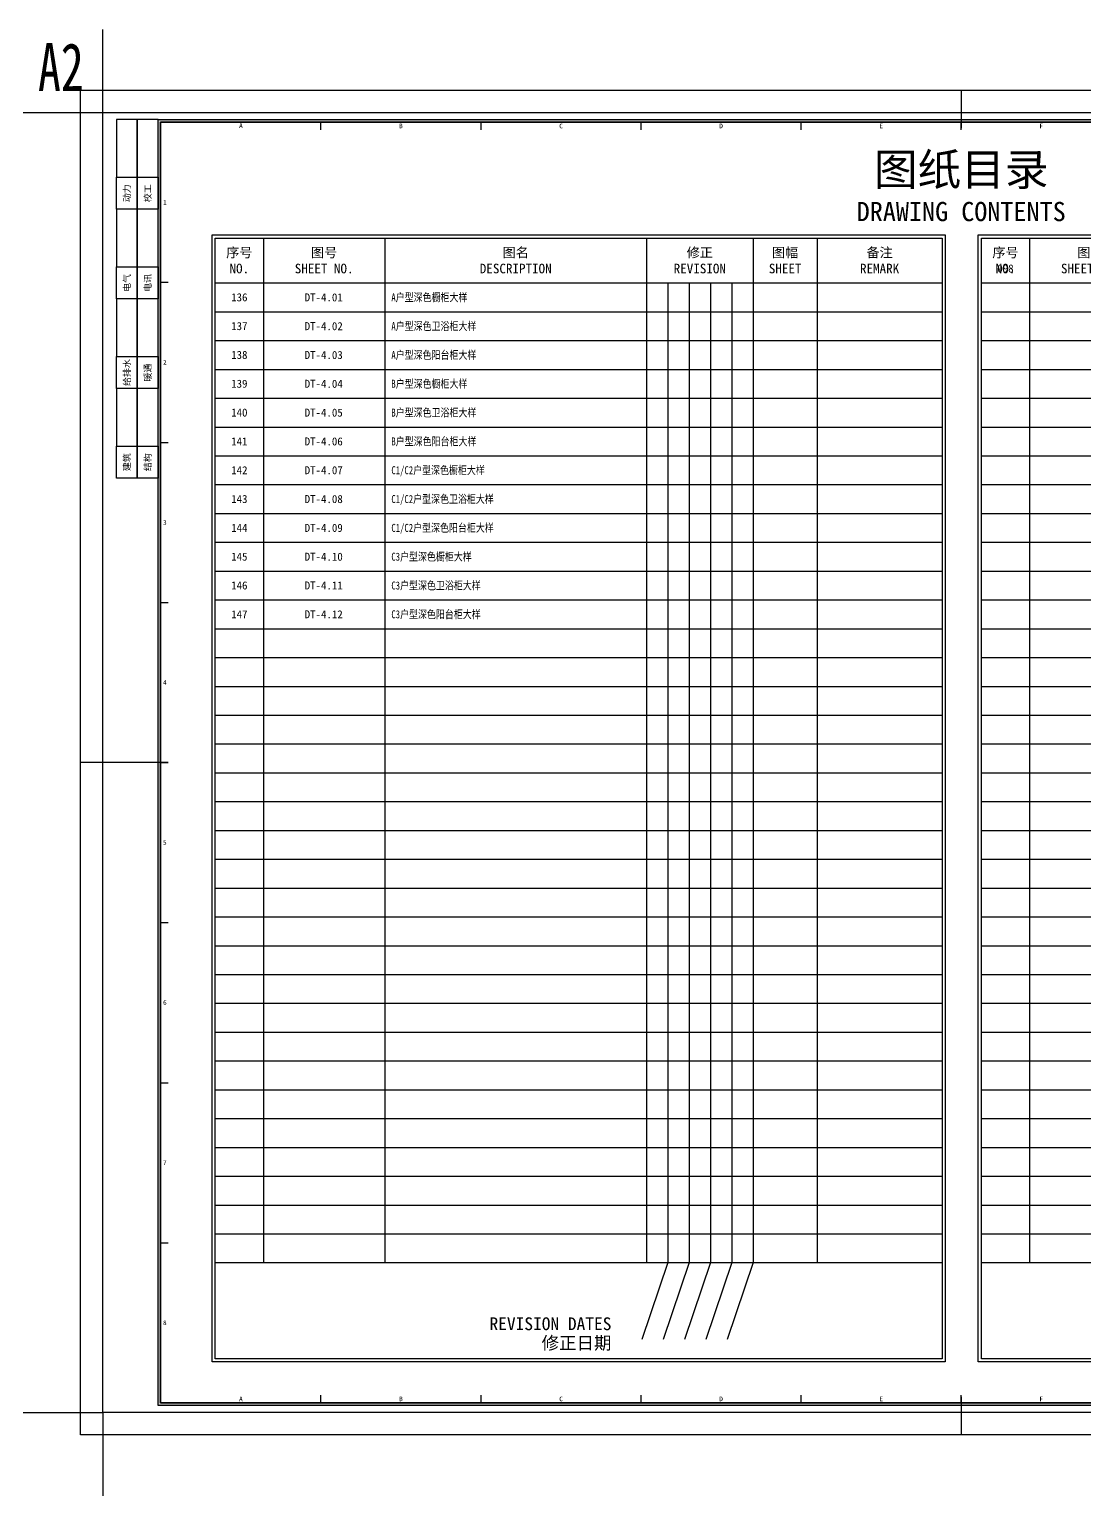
# Paper-space layout '布局1' of a CAD drawing. Header units: millimetres. Extents: x 36 to 2614, y 255 to 718.
# Drawn here: x 1984.5 to 2314.2, y 254.6 to 712.6 of the extents above; entities that cross this region are included whole.
import ezdxf
from ezdxf.enums import TextEntityAlignment as Align

# ---------------------------------------------------------------- set-up
doc = ezdxf.new("R2010")
doc.units = ezdxf.units.MM
doc.layers.add('DEFPOINTS(视图框)', color=250, linetype='Continuous', plot=False)
doc.layers.add('W-图框', color=251, linetype='Continuous')
doc.layers.add('W-文字', color=35, linetype='Continuous')
doc.styles.add('A2图框$0$WMF-黑体0', font='SIMHEI.TTF')
doc.styles.add('A2图框$0$ZZ', font='SIMHEI.TTF')
doc.styles.add('WORD-1', font='SIMFANG.TTF', dxfattribs={"width": 0.7})
doc.styles.add('WORD-2', font='SIMHEI.TTF')
doc.styles.add('WORD-3', font='SimSun.ttf')

# ---------------------------------------------------------------- blocks, each defined once
blk = doc.blocks.new('材料表')
at = {"layer": 'W-图框', "color": 146, "ltscale": 20}
for p, q in [((16.33, 365), (16.33, 45)), ((54.33, 365), (54.33, 45)), ((136, 365), (136, 45)), ((169.33, 365), (169.33, 45)), ((189.33, 365), (189.33, 45)), ((1.33, 351), (228.33, 351)), ((1.33, 45), (228.33, 45))]:
    blk.add_line(p, q, dxfattribs=at)
at = {"layer": 'W-图框', "linetype": 'ByBlock'}
for p, q in [((142.67, 351), (142.67, 45)), ((149.33, 351), (149.33, 45)), ((156, 351), (156, 45)), ((162.67, 351), (162.67, 45)), ((1.33, 342), (228.33, 342)), ((1.33, 333), (228.33, 333)), ((1.33, 324), (228.33, 324)), ((1.33, 315), (228.33, 315)), ((1.33, 306), (228.33, 306)), ((1.33, 297), (228.33, 297)), ((1.33, 288), (228.33, 288)), ((1.33, 279), (228.33, 279)), ((1.33, 270), (228.33, 270)), ((1.33, 261), (228.33, 261)), ((1.33, 252), (228.33, 252)), ((1.33, 243), (228.33, 243)), ((1.33, 234), (228.33, 234)), ((1.33, 225), (228.33, 225)), ((1.33, 216), (228.33, 216)), ((1.33, 207), (228.33, 207)), ((1.33, 198), (228.33, 198)), ((1.33, 189), (228.33, 189)), ((1.33, 180), (228.33, 180)), ((1.33, 171), (228.33, 171)), ((1.33, 162), (228.33, 162)), ((1.33, 153), (228.33, 153)), ((1.33, 144), (228.33, 144)), ((1.33, 135), (228.33, 135)), ((1.33, 126), (228.33, 126)), ((1.33, 117), (228.33, 117)), ((1.33, 108), (228.33, 108)), ((1.33, 99), (228.33, 99)), ((1.33, 90), (228.33, 90)), ((1.33, 81), (228.33, 81)), ((1.33, 72), (228.33, 72)), ((1.33, 63), (228.33, 63)), ((1.33, 54), (228.33, 54)), ((142.67, 45), (134.53, 20.96)), ((149.33, 45), (141.2, 20.96)), ((156, 45), (147.87, 20.96)), ((162.67, 45), (154.53, 20.96)), ((169.33, 45), (161.2, 20.96))]:
    blk.add_line(p, q, dxfattribs=at)
at = {"layer": 'W-图框', "color": 44, "ltscale": 20}
blk.add_lwpolyline([(0.33, 366), (229.33, 366), (229.33, 14), (0.33, 14)], close=True, dxfattribs=at)
at = {"layer": 'W-图框', "color": 146, "ltscale": 20}
blk.add_lwpolyline([(1.33, 365), (228.33, 365), (228.33, 15), (1.33, 15)], close=True, dxfattribs=at)
at = {"layer": 'W-文字', "color": 2, "lineweight": 0, "ltscale": 1000, "style": 'WORD-2'}
for s, p in [('序号', (8.83, 359)), ('图号', (35.33, 359)), ('图名', (95.17, 359)), ('修正', (152.67, 359)), ('图幅', (179.33, 359)), ('备注', (208.83, 359)), ('NO.', (8.83, 354)), ('SHEET NO.', (35.33, 354)), ('DESCRIPTION', (95.17, 354)), ('REVISION', (152.67, 354)), ('SHEET', (179.33, 354)), ('REMARK', (208.83, 354))]:
    blk.add_text(s, height=3, dxfattribs=at).set_placement(p, align=Align.CENTER)
for s, p in [('REVISION DATES', (125.07, 23.91)), ('修正日期', (125.07, 17.91))]:
    blk.add_text(s, height=4, dxfattribs=at).set_placement(p, align=Align.RIGHT)
blk = doc.blocks.new('A2 图框')
at = {"layer": 'W-图框', "ltscale": 0.5}
h = blk.add_hatch(color=161, dxfattribs=at)
h.paths.add_polyline_path([(-562, 403), (-3, 403), (-3, 3), (-562, 3)], flags=16)
h.paths.add_polyline_path([(-562.8, 403.8), (-2.2, 403.8), (-2.2, 2.2), (-562.8, 2.2)])
at = {"layer": 'W-图框', "color": 7}
for p, q in [((-311.9, 413), (-311.9, 401.1)), ((-511.9, 400.6), (-511.9, 403)), ((-461.9, 400.6), (-461.9, 403)), ((-411.9, 400.6), (-411.9, 403)), ((-361.9, 400.6), (-361.9, 403)), ((-311.9, 400.6), (-311.9, 403)), ((-562, 353), (-559.6, 353)), ((-562, 303), (-559.6, 303)), ((-562, 253), (-559.6, 253)), ((-559.6, 203), (-587, 203)), ((-562, 203), (-559.6, 203)), ((-562, 153), (-559.6, 153)), ((-562, 103), (-559.6, 103)), ((-562, 53), (-559.6, 53)), ((-511.9, 3), (-511.9, 5.4)), ((-461.9, 3), (-461.9, 5.4)), ((-411.9, 3), (-411.9, 5.4)), ((-361.9, 3), (-361.9, 5.4)), ((-311.9, 3), (-311.9, 5.4)), ((-311.9, 4.9), (-311.9, -7))]:
    blk.add_line(p, q, dxfattribs=at)
at = {"layer": 'W-图框', "color": 1, "ltscale": 0.01}
for points in [[(-606, 406), (-580, 406), (-580, 432)], [(-606, 0), (-580, 0), (-580, -26)]]:
    blk.add_lwpolyline(points, dxfattribs=at)
at = {"layer": 'W-图框', "color": 251, "ltscale": 0.01}
for points in [[(-587, 413), (7, 413), (7, -7), (-587, -7)], [(-580, 406), (0, 406), (0, 0), (-580, 0)]]:
    blk.add_lwpolyline(points, close=True, dxfattribs=at)
at = {"layer": 'W-图框', "color": 161, "linetype": 'ByBlock'}
for points in [[(-575.8, 403.8), (-575.8, 385.8), (-569.3, 385.8), (-569.3, 403.8)], [(-569.3, 403.8), (-569.3, 385.8), (-562.8, 385.8), (-562.8, 403.8)], [(-562, 403), (-562, 3), (-61, 3), (-61, 403)], [(-575.8, 375.8), (-575.8, 385.8), (-569.3, 385.8), (-569.3, 375.8)], [(-569.3, 375.8), (-569.3, 385.8), (-562.8, 385.8), (-562.8, 375.8)], [(-575.8, 375.8), (-575.8, 357.8), (-569.3, 357.8), (-569.3, 375.8)], [(-569.3, 375.8), (-569.3, 357.8), (-562.8, 357.8), (-562.8, 375.8)], [(-575.8, 347.8), (-575.8, 357.8), (-569.3, 357.8), (-569.3, 347.8)], [(-569.3, 347.8), (-569.3, 357.8), (-562.8, 357.8), (-562.8, 347.8)], [(-575.8, 347.8), (-575.8, 329.8), (-569.3, 329.8), (-569.3, 347.8)], [(-569.3, 347.8), (-569.3, 329.8), (-562.8, 329.8), (-562.8, 347.8)], [(-575.8, 319.8), (-575.8, 329.8), (-569.3, 329.8), (-569.3, 319.8)], [(-569.3, 319.8), (-569.3, 329.8), (-562.8, 329.8), (-562.8, 319.8)], [(-575.8, 319.8), (-575.8, 301.8), (-569.3, 301.8), (-569.3, 319.8)], [(-569.3, 319.8), (-569.3, 301.8), (-562.8, 301.8), (-562.8, 319.8)], [(-575.8, 291.8), (-575.8, 301.8), (-569.3, 301.8), (-569.3, 291.8)], [(-569.3, 291.8), (-569.3, 301.8), (-562.8, 301.8), (-562.8, 291.8)]]:
    blk.add_lwpolyline(points, close=True, dxfattribs=at)
at = {"layer": 'W-图框', "color": 161, "ltscale": 0.5}
for points in [[(-562.8, 403.8), (-2.2, 403.8), (-2.2, 2.2), (-562.8, 2.2)], [(-562, 403), (-3, 403), (-3, 3), (-562, 3)]]:
    blk.add_lwpolyline(points, close=True, dxfattribs=at)
at = {"layer": 'DEFPOINTS(视图框)', "lineweight": 0, "style": 'WORD-1', "width": 0.7}
blk.add_text('A2', height=15, dxfattribs=at).set_placement((-586.01, 420.19), align=Align.MIDDLE_RIGHT)
at = {"layer": 'W-图框', "lineweight": 0, "ltscale": 150, "style": 'A2图框$0$ZZ'}
for s, p in [('A', (-536.9, 401.91)), ('B', (-486.9, 401.82)), ('C', (-436.9, 401.82)), ('D', (-386.9, 401.82)), ('E', (-336.9, 401.82)), ('F', (-286.9, 401.82)), ('1', (-560.66, 378)), ('2', (-560.66, 328)), ('3', (-560.66, 278)), ('4', (-560.66, 228)), ('5', (-560.66, 178)), ('6', (-560.66, 128)), ('7', (-560.66, 78)), ('8', (-560.66, 28)), ('A', (-536.9, 4.22)), ('B', (-486.9, 4.22)), ('C', (-436.9, 4.22)), ('D', (-386.9, 4.22)), ('E', (-336.9, 4.22)), ('F', (-286.9, 4.22))]:
    blk.add_text(s, height=1.45, dxfattribs=at).set_placement(p, align=Align.MIDDLE)
at = {"layer": 'W-图框', "lineweight": 0, "style": 'A2图框$0$WMF-黑体0'}
for s, p in [('动力', (-572.55, 380.8)), ('校工', (-566.05, 380.8)), ('电气', (-572.55, 352.8)), ('电讯', (-566.05, 352.8)), ('给排水', (-572.55, 324.8)), ('暖通', (-566.05, 324.8)), ('建筑', (-572.55, 296.8)), ('结构', (-566.05, 296.8))]:
    blk.add_text(s, height=2, rotation=90, dxfattribs=at).set_placement(p, align=Align.MIDDLE)
at = {"layer": 'W-图框', "color": 35, "lineweight": 0, "style": 'WORD-3', "width": 0.65}
blk.add_attdef('建设单位', text='', height=3, dxfattribs=at).set_placement((-32, 300.49), align=Align.MIDDLE)
at = {"layer": 'W-图框', "color": 35, "ltscale": 1000, "style": 'WORD-2'}
for tag, height, width, p in [('项目名称英文翻译', 3.5, 0.8, (-21.14, 246.28)), ('项目名称', 7, 0.7, (-41.38, 246.28)), ('项目名称', 7, 0.7, (-30.73, 246.28))]:
    blk.add_attdef(tag, text='', height=height, rotation=90, dxfattribs=dict(at, width=width)).set_placement(p, align=Align.MIDDLE)
at = {"layer": 'W-图框', "color": 35, "lineweight": 0, "style": 'WORD-2'}
for tag, p in [('2013.01.01', (-41.46, 176)), ('2013.03.01', (-13.42, 176)), ('2013.05.01', (-41.46, 169)), ('2013.06.01', (-13.42, 169)), ('2013.08.01', (-41.46, 162)), ('2013.09.01', (-13.42, 162)), ('2013.09.01', (-32, 113))]:
    blk.add_attdef(tag, text='', height=1.8, dxfattribs=at).set_placement(p, align=Align.MIDDLE)
at = {"layer": 'W-图框', "color": 35, "ltscale": 1000, "style": 'WORD-2', "width": 0.78}
blk.add_attdef('FS2011000', text='', height=3.5, dxfattribs=at).set_placement((-32, 11.45), align=Align.MIDDLE)

psp = doc.layouts.new('布局1')

# ---------------------------------------------------------------- block references
at = {"layer": 'W-图框'}
for name, p in [('A2 图框', (2587.54, 280.62)), ('材料表', (2041.31, 282.41)), ('材料表', (2280.64, 282.41))]:
    psp.add_blockref(name, p, dxfattribs=at)

# ---------------------------------------------------------------- texts
at = {"layer": 'W-文字', "color": 2, "lineweight": 0, "ltscale": 1000, "style": 'WORD-2'}
for s, height, p in [('图纸目录', 10, (2275.64, 660.86)), ('DRAWING CONTENTS', 6, (2275.64, 650.91))]:
    psp.add_text(s, height=height, dxfattribs=at).set_placement(p, align=Align.BOTTOM_CENTER)
at = {"layer": 'W-文字', "color": 2, "linetype": 'ByBlock', "lineweight": 0, "ltscale": 0.01, "style": 'WORD-2'}
for s, p in [('098', (2289.47, 637.91)), ('136', (2050.14, 628.91)), ('137', (2050.14, 619.91)), ('138', (2050.14, 610.91)), ('139', (2050.14, 601.91)), ('140', (2050.14, 592.91)), ('141', (2050.14, 583.91)), ('142', (2050.14, 574.91)), ('143', (2050.14, 565.91)), ('144', (2050.14, 556.91)), ('145', (2050.14, 547.91)), ('146', (2050.14, 538.91)), ('147', (2050.14, 529.91))]:
    psp.add_text(s, height=2.5, dxfattribs=at).set_placement(p, align=Align.MIDDLE)
at = {"layer": 'W-文字', "color": 35, "linetype": 'ByBlock', "lineweight": 0, "ltscale": 0.01, "style": 'WORD-2'}
for s, p in [('DT-4.01', (2070.55, 628.91)), ('DT-4.02', (2070.55, 619.91)), ('DT-4.03', (2070.55, 610.91)), ('DT-4.04', (2070.55, 601.91)), ('DT-4.05', (2070.55, 592.91)), ('DT-4.06', (2070.55, 583.91)), ('DT-4.07', (2070.55, 574.91)), ('DT-4.08', (2070.55, 565.91)), ('DT-4.09', (2070.55, 556.91)), ('DT-4.10', (2070.55, 547.91)), ('DT-4.11', (2070.55, 538.91)), ('DT-4.12', (2070.55, 529.91))]:
    psp.add_text(s, height=2.5, dxfattribs=at).set_placement(p, align=Align.MIDDLE_LEFT)
at = {"layer": 'W-文字', "color": 35, "linetype": 'ByBlock', "lineweight": 0, "ltscale": 0.01, "style": 'WORD-3', "width": 0.8}
for s, p in [('A户型深色橱柜大样', (2097.63, 628.91)), ('A户型深色卫浴柜大样', (2097.63, 619.91)), ('A户型深色阳台柜大样', (2097.63, 610.91)), ('B户型深色橱柜大样', (2097.63, 601.91)), ('B户型深色卫浴柜大样', (2097.63, 592.91)), ('B户型深色阳台柜大样', (2097.63, 583.91)), ('C1/C2户型深色橱柜大样', (2097.63, 574.91)), ('C1/C2户型深色卫浴柜大样', (2097.63, 565.91)), ('C1/C2户型深色阳台柜大样', (2097.63, 556.91)), ('C3户型深色橱柜大样', (2097.63, 547.91)), ('C3户型深色卫浴柜大样', (2097.63, 538.91)), ('C3户型深色阳台柜大样', (2097.63, 529.91))]:
    psp.add_text(s, height=2.5, dxfattribs=at).set_placement(p, align=Align.MIDDLE_LEFT)

doc.saveas('drawing.dxf')
